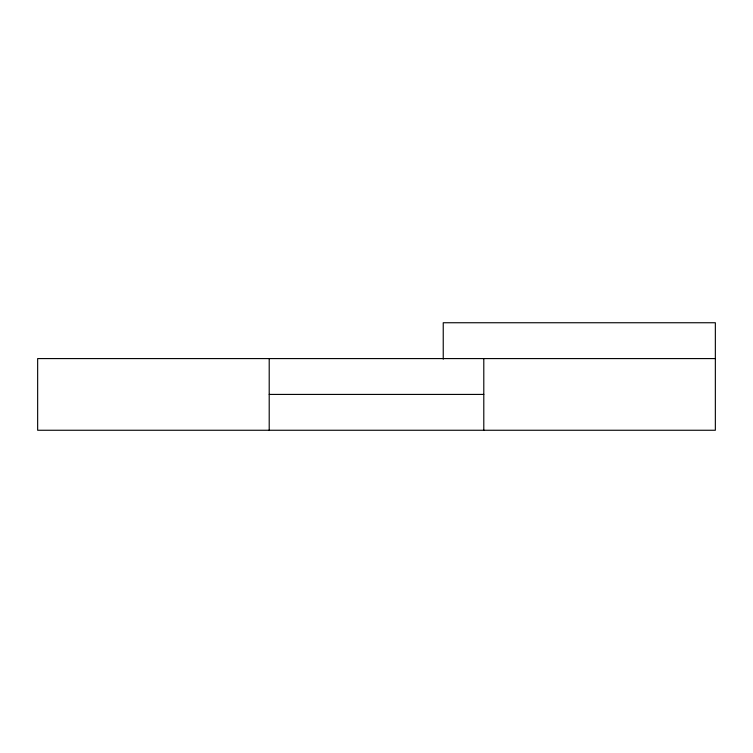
<?xml version="1.0" encoding="UTF-8"?>
<svg xmlns="http://www.w3.org/2000/svg" width="753" height="753" viewBox="0 0 753 753"><rect width="100%" height="100%" fill="white"/><g stroke="black" fill="none" stroke-linecap="round" stroke-linejoin="round"><path stroke-width="1.13" d="M715.35 358.579L37.65 358.579L37.65 430.255L715.35 430.255L715.35 322.745L443.235 322.745L443.235 359.172M269.207 394.421L483.793 394.421M483.793 358.579L483.793 430.255M269.207 358.579L269.207 430.255"/></g></svg>
